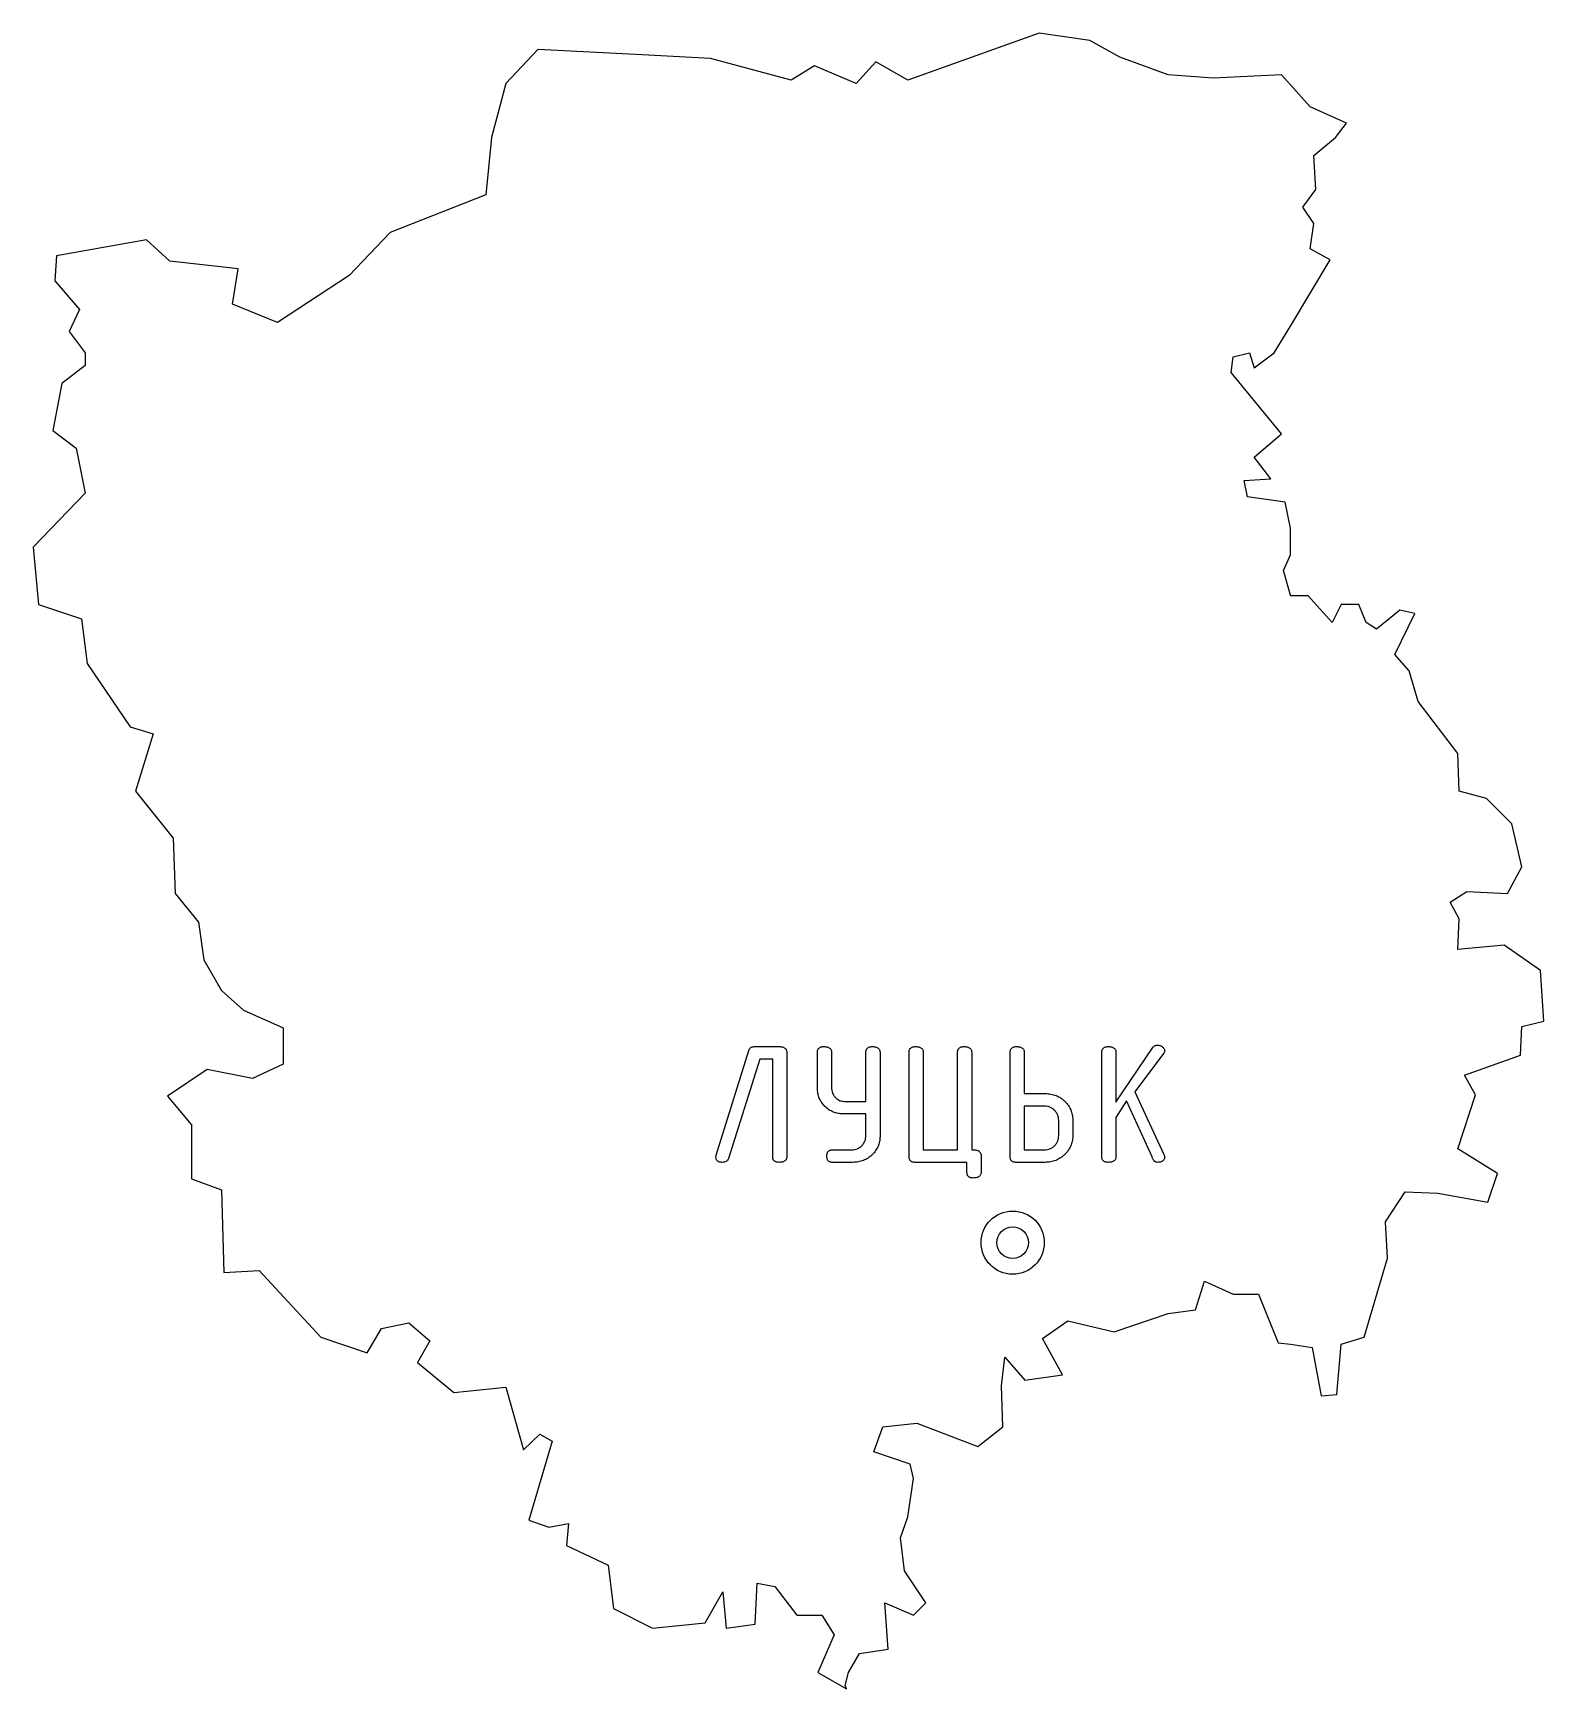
# Model space of a CAD drawing. Header units: millimetres. Extents: x -9198.3 to -9126.5, y 9056.2 to 9134.9.
import ezdxf

# ---------------------------------------------------------------- set-up
doc = ezdxf.new("R2010")
doc.units = ezdxf.units.MM

msp = doc.modelspace()

# ---------------------------------------------------------------- linework, layer by layer
at = {"color": 7, "linetype": 'Continuous', "lineweight": 25}
for p, q in [((-9150.513, 9134.917), (-9156.744, 9132.678)), ((-9148.113, 9134.56), (-9150.513, 9134.917)), ((-9146.684, 9133.781), (-9148.113, 9134.56)), ((-9174.33, 9134.138), (-9175.855, 9132.516)), ((-9169.366, 9133.878), (-9174.33, 9134.138)), ((-9166.121, 9133.716), (-9169.366, 9133.878)), ((-9162.292, 9132.678), (-9166.121, 9133.716)), ((-9144.381, 9132.938), (-9146.684, 9133.781)), ((-9161.189, 9133.36), (-9162.292, 9132.678)), ((-9159.21, 9132.516), (-9161.189, 9133.36)), ((-9158.269, 9133.554), (-9159.21, 9132.516)), ((-9156.744, 9132.678), (-9158.269, 9133.554)), ((-9142.239, 9132.775), (-9144.381, 9132.938)), ((-9138.995, 9132.938), (-9142.239, 9132.775)), ((-9138.573, 9132.452), (-9138.995, 9132.938)), ((-9175.855, 9132.516), (-9176.536, 9129.952)), ((-9137.633, 9131.413), (-9138.573, 9132.452)), ((-9135.912, 9130.634), (-9137.633, 9131.413)), ((-9136.432, 9129.952), (-9135.912, 9130.634)), ((-9176.536, 9129.952), (-9176.795, 9127.227)), ((-9137.469, 9129.108), (-9136.432, 9129.952)), ((-9137.372, 9127.486), (-9137.469, 9129.108)), ((-9137.989, 9126.643), (-9137.372, 9127.486)), ((-9176.795, 9127.227), (-9181.338, 9125.442)), ((-9137.469, 9125.864), (-9137.989, 9126.643)), ((-9137.633, 9124.663), (-9137.469, 9125.864)), ((-9192.922, 9125.086), (-9197.205, 9124.339)), ((-9191.818, 9124.08), (-9192.922, 9125.086)), ((-9181.338, 9125.442), (-9183.286, 9123.398)), ((-9197.205, 9124.339), (-9197.269, 9123.138)), ((-9138.573, 9120.998), (-9136.692, 9124.145)), ((-9136.692, 9124.145), (-9137.633, 9124.663)), ((-9188.574, 9123.722), (-9191.818, 9124.08)), ((-9188.834, 9122.036), (-9188.574, 9123.722)), ((-9183.286, 9123.398), (-9186.692, 9121.159)), ((-9197.269, 9123.138), (-9196.102, 9121.776)), ((-9196.102, 9121.776), (-9196.588, 9120.737)), ((-9186.692, 9121.159), (-9188.834, 9122.036)), ((-9139.351, 9119.731), (-9138.573, 9120.998)), ((-9196.588, 9120.737), (-9195.842, 9119.731)), ((-9195.842, 9119.731), (-9195.842, 9119.115)), ((-9141.397, 9118.791), (-9141.299, 9119.537)), ((-9141.299, 9119.537), (-9140.52, 9119.731)), ((-9140.52, 9119.731), (-9140.293, 9119.017)), ((-9140.293, 9119.017), (-9139.351, 9119.731)), ((-9195.842, 9119.115), (-9196.945, 9118.272)), ((-9138.995, 9115.871), (-9141.397, 9118.791)), ((-9196.945, 9118.272), (-9197.367, 9116.033)), ((-9197.367, 9116.033), (-9196.263, 9115.189)), ((-9140.293, 9114.768), (-9138.995, 9115.871)), ((-9196.263, 9115.189), (-9195.842, 9113.048)), ((-9139.514, 9113.729), (-9140.293, 9114.768)), ((-9140.78, 9113.664), (-9139.514, 9113.729)), ((-9140.617, 9112.886), (-9140.78, 9113.664)), ((-9195.842, 9113.048), (-9198.308, 9110.484)), ((-9138.833, 9112.626), (-9140.617, 9112.886)), ((-9138.573, 9111.393), (-9138.833, 9112.626)), ((-9138.573, 9110.128), (-9138.573, 9111.393)), ((-9198.308, 9110.484), (-9198.048, 9107.758)), ((-9138.898, 9109.381), (-9138.573, 9110.128)), ((-9138.573, 9108.212), (-9138.898, 9109.381)), ((-9198.048, 9107.758), (-9196.004, 9107.078)), ((-9138.573, 9108.18), (-9138.573, 9108.212)), ((-9137.73, 9108.18), (-9138.573, 9108.18)), ((-9136.594, 9106.915), (-9137.73, 9108.18)), ((-9136.172, 9107.758), (-9136.594, 9106.915)), ((-9135.329, 9107.758), (-9136.172, 9107.758)), ((-9134.972, 9106.915), (-9135.329, 9107.758)), ((-9196.004, 9107.078), (-9195.744, 9104.968)), ((-9134.485, 9106.591), (-9134.972, 9106.915)), ((-9133.381, 9107.5), (-9134.485, 9106.591)), ((-9133.609, 9105.389), (-9132.669, 9107.337)), ((-9132.669, 9107.337), (-9133.381, 9107.5)), ((-9132.928, 9104.612), (-9133.609, 9105.389)), ((-9195.744, 9104.968), (-9193.7, 9101.95)), ((-9132.505, 9103.151), (-9132.928, 9104.612)), ((-9130.624, 9100.686), (-9132.505, 9103.151)), ((-9193.7, 9101.95), (-9192.597, 9101.626)), ((-9192.597, 9101.626), (-9193.44, 9098.9)), ((-9130.558, 9098.9), (-9130.624, 9100.686)), ((-9193.44, 9098.9), (-9191.656, 9096.662)), ((-9129.261, 9098.544), (-9130.558, 9098.9)), ((-9128.061, 9097.344), (-9129.261, 9098.544)), ((-9191.656, 9096.662), (-9191.56, 9094.033)), ((-9127.574, 9095.299), (-9128.061, 9097.344)), ((-9128.256, 9094.033), (-9127.574, 9095.299)), ((-9191.56, 9094.033), (-9190.456, 9092.671)), ((-9130.98, 9093.612), (-9130.201, 9094.131)), ((-9130.558, 9092.833), (-9130.98, 9093.612)), ((-9130.201, 9094.131), (-9128.256, 9094.033)), ((-9190.456, 9092.671), (-9190.196, 9090.886)), ((-9130.624, 9091.373), (-9130.558, 9092.833)), ((-9128.418, 9091.568), (-9130.624, 9091.373)), ((-9126.698, 9090.367), (-9128.418, 9091.568)), ((-9190.196, 9090.886), (-9189.353, 9089.426)), ((-9126.535, 9087.966), (-9126.698, 9090.367)), ((-9189.353, 9089.426), (-9188.314, 9088.486)), ((-9188.314, 9088.486), (-9186.432, 9087.642)), ((-9127.574, 9087.707), (-9126.535, 9087.966)), ((-9186.432, 9087.642), (-9186.432, 9085.921)), ((-9127.639, 9086.344), (-9127.574, 9087.707)), ((-9165.854, 9081.601), (-9164.312, 9086.567)), ((-9164.055, 9086.754), (-9162.874, 9086.754)), ((-9162.503, 9086.488), (-9162.503, 9081.52)), ((-9161.046, 9084.772), (-9161.046, 9086.489)), ((-9160.377, 9086.494), (-9160.377, 9084.819)), ((-9158.742, 9084.152), (-9158.742, 9086.494)), ((-9158.073, 9086.488), (-9158.073, 9082.474)), ((-9156.691, 9081.518), (-9156.691, 9086.489)), ((-9156.022, 9086.491), (-9156.022, 9081.848)), ((-9154.387, 9081.848), (-9154.387, 9086.491)), ((-9153.718, 9086.491), (-9153.718, 9081.848)), ((-9151.889, 9081.52), (-9151.889, 9086.488)), ((-9151.22, 9086.494), (-9151.22, 9084.524)), ((-9147.534, 9081.52), (-9147.534, 9086.488)), ((-9146.865, 9084.117), (-9145.11, 9086.715)), ((-9146.865, 9086.491), (-9146.865, 9084.117)), ((-9144.6, 9086.424), (-9145.961, 9084.605)), ((-9190.034, 9085.663), (-9191.916, 9084.397)), ((-9187.893, 9085.241), (-9190.034, 9085.663)), ((-9186.432, 9085.921), (-9187.893, 9085.241)), ((-9163.787, 9086.159), (-9165.271, 9081.441)), ((-9163.172, 9086.159), (-9163.787, 9086.159)), ((-9163.172, 9081.516), (-9163.172, 9086.159)), ((-9130.299, 9085.403), (-9127.639, 9086.344)), ((-9129.779, 9084.462), (-9130.299, 9085.403)), ((-9191.916, 9084.397), (-9190.78, 9083.035)), ((-9159.784, 9084.152), (-9158.742, 9084.152)), ((-9151.22, 9084.524), (-9150.219, 9084.524)), ((-9146.364, 9084.185), (-9146.865, 9083.39)), ((-9145.142, 9081.51), (-9146.364, 9084.185)), ((-9145.961, 9084.605), (-9144.586, 9081.632)), ((-9130.624, 9081.899), (-9129.779, 9084.462)), ((-9158.742, 9083.558), (-9159.822, 9083.558)), ((-9158.742, 9082.516), (-9158.742, 9083.558)), ((-9150.256, 9083.929), (-9151.22, 9083.929)), ((-9151.22, 9083.929), (-9151.22, 9081.848)), ((-9149.585, 9082.518), (-9149.585, 9083.263)), ((-9148.916, 9083.281), (-9148.916, 9082.5)), ((-9146.865, 9083.39), (-9146.865, 9081.522)), ((-9190.78, 9083.035), (-9190.78, 9080.471)), ((-9160.34, 9081.848), (-9159.413, 9081.848)), ((-9156.022, 9081.848), (-9154.387, 9081.848)), ((-9153.718, 9081.848), (-9153.646, 9081.848)), ((-9151.22, 9081.848), (-9150.256, 9081.848)), ((-9128.742, 9080.73), (-9130.624, 9081.899)), ((-9159.376, 9081.254), (-9160.334, 9081.254)), ((-9153.941, 9081.254), (-9156.42, 9081.254)), ((-9153.941, 9080.772), (-9153.941, 9081.254)), ((-9153.272, 9081.575), (-9153.272, 9080.783)), ((-9150.246, 9081.254), (-9151.619, 9081.254)), ((-9190.78, 9080.471), (-9189.353, 9079.952)), ((-9129.196, 9079.367), (-9128.742, 9080.73)), ((-9189.353, 9079.952), (-9189.255, 9076.026)), ((-9134.063, 9078.427), (-9133.122, 9079.855)), ((-9133.122, 9079.855), (-9131.565, 9079.79)), ((-9131.565, 9079.79), (-9129.196, 9079.367)), ((-9133.966, 9076.707), (-9134.063, 9078.427)), ((-9135.069, 9072.943), (-9133.966, 9076.707)), ((-9189.255, 9076.026), (-9187.567, 9076.123)), ((-9187.567, 9076.123), (-9184.647, 9072.943)), ((-9143.083, 9074.242), (-9142.661, 9075.604)), ((-9142.661, 9075.604), (-9141.299, 9074.987)), ((-9141.299, 9074.987), (-9140.099, 9074.987)), ((-9140.099, 9074.987), (-9139.157, 9072.684)), ((-9146.945, 9073.203), (-9144.381, 9074.078)), ((-9144.381, 9074.078), (-9143.083, 9074.242)), ((-9182.442, 9072.197), (-9181.76, 9073.365)), ((-9181.76, 9073.365), (-9180.463, 9073.625)), ((-9180.463, 9073.625), (-9179.456, 9072.781)), ((-9150.352, 9072.878), (-9149.151, 9073.722)), ((-9149.151, 9073.722), (-9146.945, 9073.203)), ((-9184.647, 9072.943), (-9182.442, 9072.197)), ((-9179.456, 9072.781), (-9180.04, 9071.743)), ((-9149.41, 9071.158), (-9150.352, 9072.878)), ((-9139.157, 9072.684), (-9138.573, 9072.618)), ((-9138.573, 9072.618), (-9137.535, 9072.457)), ((-9137.535, 9072.457), (-9137.113, 9070.153)), ((-9136.367, 9070.217), (-9136.172, 9072.618)), ((-9136.172, 9072.618), (-9135.069, 9072.943)), ((-9180.04, 9071.743), (-9178.321, 9070.315)), ((-9152.298, 9070.64), (-9152.136, 9072.002)), ((-9152.136, 9072.002), (-9151.195, 9070.9)), ((-9152.233, 9068.693), (-9152.298, 9070.64)), ((-9151.195, 9070.9), (-9149.41, 9071.158)), ((-9178.321, 9070.315), (-9175.855, 9070.575)), ((-9175.855, 9070.575), (-9175.011, 9067.59)), ((-9137.113, 9070.153), (-9136.367, 9070.217)), ((-9175.011, 9067.59), (-9174.233, 9068.336)), ((-9174.233, 9068.336), (-9173.648, 9068.011)), ((-9158.367, 9067.493), (-9157.944, 9068.693)), ((-9157.944, 9068.693), (-9156.321, 9068.855)), ((-9156.321, 9068.855), (-9153.434, 9067.752)), ((-9153.434, 9067.752), (-9152.233, 9068.693)), ((-9173.648, 9068.011), (-9174.752, 9064.248)), ((-9156.646, 9066.908), (-9158.367, 9067.493)), ((-9156.484, 9066.227), (-9156.646, 9066.908)), ((-9156.744, 9064.41), (-9156.484, 9066.227)), ((-9157.1, 9063.404), (-9156.744, 9064.41)), ((-9174.752, 9064.248), (-9173.811, 9063.924)), ((-9173.811, 9063.924), (-9172.87, 9064.085)), ((-9172.87, 9064.085), (-9172.967, 9063.047)), ((-9172.967, 9063.047), (-9170.988, 9062.106)), ((-9156.906, 9061.846), (-9157.1, 9063.404)), ((-9170.988, 9062.106), (-9170.728, 9060.061)), ((-9164.011, 9059.316), (-9163.914, 9061.263)), ((-9163.914, 9061.263), (-9163.071, 9061.1)), ((-9155.9, 9060.322), (-9156.906, 9061.846)), ((-9166.38, 9059.38), (-9165.537, 9060.841)), ((-9165.537, 9060.841), (-9165.375, 9059.121)), ((-9163.071, 9061.1), (-9162.032, 9059.738)), ((-9170.728, 9060.061), (-9168.879, 9059.121)), ((-9162.032, 9059.738), (-9160.831, 9059.738)), ((-9160.831, 9059.738), (-9160.247, 9058.797)), ((-9157.846, 9060.322), (-9156.484, 9059.738)), ((-9157.684, 9058.116), (-9157.846, 9060.322)), ((-9156.484, 9059.738), (-9155.9, 9060.322)), ((-9168.879, 9059.121), (-9166.38, 9059.38)), ((-9165.375, 9059.121), (-9164.011, 9059.316)), ((-9160.247, 9058.797), (-9161.026, 9057.012)), ((-9159.047, 9057.92), (-9157.684, 9058.116)), ((-9159.567, 9057.012), (-9159.047, 9057.92)), ((-9161.026, 9057.012), (-9159.663, 9056.234)), ((-9159.728, 9056.395), (-9159.567, 9057.012)), ((-9159.663, 9056.234), (-9159.728, 9056.395))]:
    msp.add_line(p, q, dxfattribs=at)
for radius in [1.5, 0.75]:
    msp.add_circle((-9151.77, 9077.44), radius, dxfattribs=at)
for points, knots in [([(-9164.312, 9086.567), (-9164.301, 9086.595), (-9164.28, 9086.648), (-9164.221, 9086.711), (-9164.143, 9086.748), (-9164.086, 9086.752), (-9164.055, 9086.754)], [0, 0, 0, 0, 0.262469, 0.499999, 0.736656, 1, 1, 1, 1]), ([(-9162.874, 9086.754), (-9162.845, 9086.753), (-9162.791, 9086.751), (-9162.714, 9086.74), (-9162.649, 9086.719), (-9162.596, 9086.69), (-9162.553, 9086.652), (-9162.524, 9086.604), (-9162.505, 9086.549), (-9162.504, 9086.509), (-9162.503, 9086.488)], [0, 0, 0, 0, 0.1678628, 0.3148466, 0.444187, 0.5592403, 0.6652319, 0.7706563, 0.878794, 1, 1, 1, 1]), ([(-9161.046, 9086.489), (-9161.045, 9086.509), (-9161.044, 9086.549), (-9161.03, 9086.604), (-9161.006, 9086.651), (-9160.973, 9086.689), (-9160.93, 9086.719), (-9160.877, 9086.74), (-9160.816, 9086.751), (-9160.772, 9086.753), (-9160.749, 9086.754)], [0, 0, 0, 0, 0.135429, 0.259027, 0.370704, 0.479047, 0.590725, 0.711856, 0.84678, 1, 1, 1, 1]), ([(-9160.749, 9086.754), (-9160.72, 9086.753), (-9160.665, 9086.753), (-9160.589, 9086.739), (-9160.524, 9086.721), (-9160.471, 9086.691), (-9160.427, 9086.655), (-9160.398, 9086.608), (-9160.38, 9086.553), (-9160.378, 9086.514), (-9160.377, 9086.494)], [0, 0, 0, 0, 0.169138, 0.31769, 0.447411, 0.563411, 0.668766, 0.773154, 0.880041, 1, 1, 1, 1]), ([(-9158.742, 9086.494), (-9158.741, 9086.514), (-9158.74, 9086.553), (-9158.725, 9086.607), (-9158.703, 9086.653), (-9158.668, 9086.69), (-9158.626, 9086.72), (-9158.573, 9086.739), (-9158.512, 9086.753), (-9158.468, 9086.753), (-9158.445, 9086.754)], [0, 0, 0, 0, 0.136441, 0.255996, 0.368508, 0.475742, 0.588255, 0.709343, 0.845784, 1, 1, 1, 1]), ([(-9158.445, 9086.754), (-9158.416, 9086.753), (-9158.361, 9086.751), (-9158.285, 9086.74), (-9158.22, 9086.719), (-9158.166, 9086.69), (-9158.123, 9086.652), (-9158.094, 9086.604), (-9158.076, 9086.549), (-9158.074, 9086.509), (-9158.073, 9086.488)], [0, 0, 0, 0, 0.1678628, 0.3148466, 0.444187, 0.5592403, 0.6652319, 0.7706563, 0.878794, 1, 1, 1, 1]), ([(-9156.691, 9086.489), (-9156.69, 9086.509), (-9156.688, 9086.549), (-9156.675, 9086.604), (-9156.651, 9086.651), (-9156.617, 9086.689), (-9156.574, 9086.719), (-9156.522, 9086.74), (-9156.46, 9086.751), (-9156.417, 9086.753), (-9156.393, 9086.754)], [0, 0, 0, 0, 0.135429, 0.259027, 0.370704, 0.479047, 0.590725, 0.711856, 0.84678, 1, 1, 1, 1]), ([(-9156.393, 9086.754), (-9156.364, 9086.753), (-9156.31, 9086.751), (-9156.233, 9086.74), (-9156.169, 9086.719), (-9156.114, 9086.692), (-9156.072, 9086.653), (-9156.043, 9086.606), (-9156.025, 9086.551), (-9156.023, 9086.512), (-9156.022, 9086.491)], [0, 0, 0, 0, 0.168737, 0.316487, 0.446501, 0.561079, 0.667623, 0.771698, 0.8804, 1, 1, 1, 1]), ([(-9154.387, 9086.491), (-9154.386, 9086.512), (-9154.384, 9086.551), (-9154.37, 9086.606), (-9154.347, 9086.652), (-9154.314, 9086.691), (-9154.27, 9086.719), (-9154.218, 9086.74), (-9154.156, 9086.751), (-9154.113, 9086.753), (-9154.089, 9086.754)], [0, 0, 0, 0, 0.135959, 0.257564, 0.369679, 0.478446, 0.589122, 0.710727, 0.84618, 1, 1, 1, 1]), ([(-9154.089, 9086.754), (-9154.06, 9086.753), (-9154.006, 9086.751), (-9153.929, 9086.74), (-9153.865, 9086.719), (-9153.81, 9086.692), (-9153.768, 9086.653), (-9153.738, 9086.606), (-9153.721, 9086.551), (-9153.719, 9086.512), (-9153.718, 9086.491)], [0, 0, 0, 0, 0.168737, 0.316487, 0.446501, 0.561079, 0.667623, 0.771698, 0.8804, 1, 1, 1, 1]), ([(-9151.889, 9086.488), (-9151.889, 9086.509), (-9151.887, 9086.548), (-9151.873, 9086.603), (-9151.85, 9086.651), (-9151.816, 9086.689), (-9151.773, 9086.719), (-9151.721, 9086.74), (-9151.659, 9086.751), (-9151.615, 9086.753), (-9151.592, 9086.754)], [0, 0, 0, 0, 0.137647, 0.258494, 0.372178, 0.480267, 0.591683, 0.71253, 0.847139, 1, 1, 1, 1]), ([(-9151.592, 9086.754), (-9151.563, 9086.753), (-9151.508, 9086.753), (-9151.432, 9086.739), (-9151.367, 9086.721), (-9151.314, 9086.691), (-9151.271, 9086.655), (-9151.242, 9086.608), (-9151.223, 9086.553), (-9151.221, 9086.514), (-9151.22, 9086.494)], [0, 0, 0, 0, 0.169138, 0.31769, 0.447411, 0.563411, 0.668766, 0.773154, 0.880041, 1, 1, 1, 1]), ([(-9147.534, 9086.488), (-9147.533, 9086.509), (-9147.532, 9086.548), (-9147.517, 9086.603), (-9147.495, 9086.651), (-9147.461, 9086.689), (-9147.417, 9086.719), (-9147.365, 9086.74), (-9147.304, 9086.751), (-9147.26, 9086.753), (-9147.237, 9086.754)], [0, 0, 0, 0, 0.137647, 0.258494, 0.372178, 0.480267, 0.591683, 0.71253, 0.847139, 1, 1, 1, 1]), ([(-9147.237, 9086.754), (-9147.208, 9086.753), (-9147.153, 9086.751), (-9147.076, 9086.74), (-9147.012, 9086.719), (-9146.958, 9086.692), (-9146.916, 9086.653), (-9146.886, 9086.606), (-9146.868, 9086.551), (-9146.866, 9086.512), (-9146.865, 9086.491)], [0, 0, 0, 0, 0.168737, 0.316487, 0.446501, 0.561079, 0.667623, 0.771698, 0.8804, 1, 1, 1, 1]), ([(-9145.11, 9086.715), (-9145.097, 9086.732), (-9145.07, 9086.765), (-9145.019, 9086.802), (-9144.961, 9086.824), (-9144.92, 9086.827), (-9144.899, 9086.828)], [0, 0, 0, 0, 0.260851, 0.507891, 0.746796, 1, 1, 1, 1]), ([(-9144.899, 9086.828), (-9144.874, 9086.827), (-9144.826, 9086.825), (-9144.757, 9086.808), (-9144.697, 9086.776), (-9144.645, 9086.736), (-9144.605, 9086.69), (-9144.573, 9086.646), (-9144.553, 9086.601), (-9144.55, 9086.571), (-9144.549, 9086.556)], [0, 0, 0, 0, 0.154025, 0.297765, 0.435115, 0.571898, 0.701017, 0.811491, 0.910418, 1, 1, 1, 1]), ([(-9144.549, 9086.556), (-9144.552, 9086.534), (-9144.558, 9086.485), (-9144.586, 9086.445), (-9144.6, 9086.424)], [0, 0, 0, 0, 0.468479, 1, 1, 1, 1]), ([(-9160.377, 9084.819), (-9160.375, 9084.771), (-9160.371, 9084.68), (-9160.335, 9084.55), (-9160.277, 9084.434), (-9160.197, 9084.335), (-9160.103, 9084.254), (-9160.002, 9084.196), (-9159.895, 9084.159), (-9159.821, 9084.154), (-9159.784, 9084.152)], [0, 0, 0, 0, 0.143581, 0.277318, 0.404788, 0.534116, 0.660578, 0.776677, 0.887954, 1, 1, 1, 1]), ([(-9159.822, 9083.558), (-9159.864, 9083.559), (-9159.946, 9083.561), (-9160.067, 9083.577), (-9160.184, 9083.606), (-9160.295, 9083.644), (-9160.402, 9083.694), (-9160.503, 9083.756), (-9160.6, 9083.829), (-9160.691, 9083.911), (-9160.773, 9084.001), (-9160.847, 9084.097), (-9160.908, 9084.198), (-9160.959, 9084.304), (-9160.998, 9084.415), (-9161.026, 9084.53), (-9161.043, 9084.65), (-9161.045, 9084.731), (-9161.046, 9084.772)], [0, 0, 0, 0, 0.065409, 0.128895, 0.190524, 0.251939, 0.31283, 0.374462, 0.437139, 0.501399, 0.566065, 0.628259, 0.68989, 0.750235, 0.811279, 0.872908, 0.935195, 1, 1, 1, 1]), ([(-9150.219, 9084.524), (-9150.174, 9084.523), (-9150.084, 9084.521), (-9149.952, 9084.503), (-9149.826, 9084.472), (-9149.705, 9084.432), (-9149.592, 9084.378), (-9149.483, 9084.314), (-9149.381, 9084.237), (-9149.287, 9084.149), (-9149.201, 9084.054), (-9149.124, 9083.955), (-9149.061, 9083.851), (-9149.007, 9083.745), (-9148.967, 9083.634), (-9148.938, 9083.519), (-9148.92, 9083.402), (-9148.917, 9083.322), (-9148.916, 9083.281)], [0, 0, 0, 0, 0.068553, 0.134718, 0.199196, 0.262339, 0.325176, 0.387392, 0.45124, 0.516135, 0.581066, 0.643176, 0.703903, 0.762828, 0.821593, 0.880297, 0.939565, 1, 1, 1, 1]), ([(-9149.585, 9083.263), (-9149.588, 9083.307), (-9149.593, 9083.394), (-9149.631, 9083.519), (-9149.695, 9083.633), (-9149.781, 9083.734), (-9149.884, 9083.82), (-9149.999, 9083.885), (-9150.125, 9083.922), (-9150.212, 9083.927), (-9150.256, 9083.929)], [0, 0, 0, 0, 0.125742, 0.248373, 0.369823, 0.498725, 0.626916, 0.75084, 0.873156, 1, 1, 1, 1]), ([(-9159.413, 9081.848), (-9159.368, 9081.851), (-9159.281, 9081.856), (-9159.154, 9081.893), (-9159.039, 9081.956), (-9158.936, 9082.04), (-9158.851, 9082.143), (-9158.786, 9082.257), (-9158.75, 9082.384), (-9158.745, 9082.471), (-9158.742, 9082.516)], [0, 0, 0, 0, 0.1276214, 0.2496255, 0.3727052, 0.4998668, 0.6277318, 0.7503745, 0.8723786, 1, 1, 1, 1]), ([(-9158.073, 9082.474), (-9158.074, 9082.434), (-9158.076, 9082.355), (-9158.094, 9082.238), (-9158.123, 9082.125), (-9158.165, 9082.016), (-9158.217, 9081.911), (-9158.28, 9081.809), (-9158.357, 9081.712), (-9158.442, 9081.619), (-9158.537, 9081.534), (-9158.639, 9081.459), (-9158.746, 9081.394), (-9158.861, 9081.344), (-9158.981, 9081.302), (-9159.108, 9081.275), (-9159.24, 9081.257), (-9159.33, 9081.255), (-9159.376, 9081.254)], [0, 0, 0, 0, 0.060307, 0.119442, 0.178023, 0.236134, 0.295504, 0.355386, 0.417039, 0.481597, 0.546191, 0.609354, 0.67254, 0.735364, 0.798982, 0.863682, 0.930346, 1, 1, 1, 1]), ([(-9150.256, 9081.848), (-9150.212, 9081.851), (-9150.124, 9081.856), (-9149.998, 9081.893), (-9149.882, 9081.956), (-9149.78, 9082.042), (-9149.694, 9082.144), (-9149.63, 9082.259), (-9149.593, 9082.386), (-9149.588, 9082.474), (-9149.585, 9082.518)], [0, 0, 0, 0, 0.127409, 0.249209, 0.372084, 0.499736, 0.627388, 0.750791, 0.872591, 1, 1, 1, 1]), ([(-9148.916, 9082.5), (-9148.917, 9082.459), (-9148.92, 9082.378), (-9148.937, 9082.259), (-9148.968, 9082.144), (-9149.008, 9082.032), (-9149.063, 9081.924), (-9149.128, 9081.82), (-9149.206, 9081.721), (-9149.294, 9081.626), (-9149.391, 9081.54), (-9149.494, 9081.462), (-9149.605, 9081.398), (-9149.721, 9081.346), (-9149.843, 9081.303), (-9149.972, 9081.275), (-9150.107, 9081.257), (-9150.199, 9081.255), (-9150.246, 9081.254)], [0, 0, 0, 0, 0.060227, 0.119296, 0.17794, 0.236484, 0.295417, 0.355663, 0.418124, 0.482181, 0.5467, 0.610183, 0.673076, 0.735382, 0.798979, 0.864168, 0.930615, 1, 1, 1, 1]), ([(-9160.6, 9081.551), (-9160.599, 9081.574), (-9160.597, 9081.618), (-9160.587, 9081.68), (-9160.565, 9081.731), (-9160.537, 9081.775), (-9160.499, 9081.808), (-9160.453, 9081.832), (-9160.399, 9081.846), (-9160.36, 9081.847), (-9160.34, 9081.848)], [0, 0, 0, 0, 0.154565, 0.290674, 0.412868, 0.52408, 0.633374, 0.743751, 0.865945, 1, 1, 1, 1]), ([(-9153.646, 9081.848), (-9153.617, 9081.847), (-9153.562, 9081.846), (-9153.485, 9081.833), (-9153.419, 9081.813), (-9153.365, 9081.783), (-9153.322, 9081.743), (-9153.292, 9081.695), (-9153.275, 9081.638), (-9153.273, 9081.597), (-9153.272, 9081.575)], [0, 0, 0, 0, 0.165609, 0.313146, 0.44075, 0.55726, 0.663329, 0.767338, 0.878225, 1, 1, 1, 1]), ([(-9165.868, 9081.515), (-9165.867, 9081.529), (-9165.865, 9081.558), (-9165.858, 9081.587), (-9165.854, 9081.601)], [0, 0, 0, 0, 0.4957414, 1, 1, 1, 1]), ([(-9165.59, 9081.254), (-9165.611, 9081.255), (-9165.652, 9081.257), (-9165.71, 9081.267), (-9165.759, 9081.289), (-9165.8, 9081.317), (-9165.831, 9081.356), (-9165.853, 9081.402), (-9165.866, 9081.456), (-9165.867, 9081.494), (-9165.868, 9081.515)], [0, 0, 0, 0, 0.149064, 0.281844, 0.400732, 0.511229, 0.620701, 0.735884, 0.85888, 1, 1, 1, 1]), ([(-9165.271, 9081.441), (-9165.283, 9081.412), (-9165.307, 9081.356), (-9165.38, 9081.294), (-9165.478, 9081.259), (-9165.55, 9081.255), (-9165.59, 9081.254)], [0, 0, 0, 0, 0.230196, 0.45606, 0.703188, 1, 1, 1, 1]), ([(-9162.874, 9081.254), (-9162.898, 9081.255), (-9162.941, 9081.257), (-9163.003, 9081.267), (-9163.055, 9081.288), (-9163.098, 9081.318), (-9163.132, 9081.355), (-9163.155, 9081.402), (-9163.17, 9081.456), (-9163.171, 9081.496), (-9163.172, 9081.516)], [0, 0, 0, 0, 0.153893, 0.28941, 0.411072, 0.52324, 0.630146, 0.742314, 0.863977, 1, 1, 1, 1]), ([(-9162.503, 9081.52), (-9162.504, 9081.499), (-9162.505, 9081.459), (-9162.524, 9081.403), (-9162.553, 9081.355), (-9162.596, 9081.317), (-9162.649, 9081.288), (-9162.714, 9081.267), (-9162.791, 9081.257), (-9162.845, 9081.255), (-9162.874, 9081.254)], [0, 0, 0, 0, 0.121206, 0.229344, 0.334768, 0.44076, 0.555813, 0.685153, 0.832137, 1, 1, 1, 1]), ([(-9160.334, 9081.254), (-9160.355, 9081.254), (-9160.395, 9081.256), (-9160.45, 9081.27), (-9160.497, 9081.293), (-9160.536, 9081.327), (-9160.565, 9081.37), (-9160.586, 9081.422), (-9160.597, 9081.484), (-9160.599, 9081.528), (-9160.6, 9081.551)], [0, 0, 0, 0, 0.137647, 0.258494, 0.372178, 0.480267, 0.591683, 0.71253, 0.847139, 1, 1, 1, 1]), ([(-9156.42, 9081.254), (-9156.441, 9081.255), (-9156.481, 9081.257), (-9156.538, 9081.267), (-9156.585, 9081.289), (-9156.625, 9081.318), (-9156.654, 9081.357), (-9156.676, 9081.404), (-9156.688, 9081.459), (-9156.69, 9081.498), (-9156.691, 9081.518)], [0, 0, 0, 0, 0.147667, 0.27634, 0.393797, 0.504658, 0.613397, 0.728417, 0.857674, 1, 1, 1, 1]), ([(-9151.619, 9081.254), (-9151.64, 9081.255), (-9151.68, 9081.257), (-9151.736, 9081.267), (-9151.784, 9081.289), (-9151.823, 9081.318), (-9151.853, 9081.357), (-9151.874, 9081.404), (-9151.887, 9081.459), (-9151.888, 9081.499), (-9151.889, 9081.52)], [0, 0, 0, 0, 0.147299, 0.27565, 0.392814, 0.503399, 0.611867, 0.72903, 0.855365, 1, 1, 1, 1]), ([(-9147.237, 9081.254), (-9147.26, 9081.255), (-9147.304, 9081.257), (-9147.365, 9081.267), (-9147.417, 9081.288), (-9147.461, 9081.318), (-9147.495, 9081.356), (-9147.517, 9081.404), (-9147.532, 9081.459), (-9147.533, 9081.499), (-9147.534, 9081.52)], [0, 0, 0, 0, 0.152861, 0.28747, 0.408317, 0.519733, 0.627822, 0.741506, 0.862353, 1, 1, 1, 1]), ([(-9146.865, 9081.522), (-9146.866, 9081.501), (-9146.868, 9081.461), (-9146.886, 9081.404), (-9146.915, 9081.356), (-9146.958, 9081.318), (-9147.011, 9081.288), (-9147.077, 9081.267), (-9147.153, 9081.257), (-9147.208, 9081.255), (-9147.237, 9081.254)], [0, 0, 0, 0, 0.120816, 0.230726, 0.335811, 0.441461, 0.557243, 0.686167, 0.832677, 1, 1, 1, 1]), ([(-9144.902, 9081.254), (-9144.928, 9081.257), (-9144.981, 9081.264), (-9145.049, 9081.319), (-9145.104, 9081.403), (-9145.128, 9081.472), (-9145.142, 9081.51)], [0, 0, 0, 0, 0.202858, 0.417766, 0.676277, 1, 1, 1, 1]), ([(-9144.554, 9081.514), (-9144.555, 9081.494), (-9144.557, 9081.455), (-9144.573, 9081.4), (-9144.601, 9081.354), (-9144.64, 9081.316), (-9144.692, 9081.288), (-9144.752, 9081.267), (-9144.824, 9081.257), (-9144.875, 9081.255), (-9144.902, 9081.254)], [0, 0, 0, 0, 0.122618, 0.235479, 0.339738, 0.447633, 0.561176, 0.690337, 0.835427, 1, 1, 1, 1]), ([(-9144.586, 9081.632), (-9144.577, 9081.611), (-9144.561, 9081.573), (-9144.556, 9081.531), (-9144.554, 9081.514)], [0, 0, 0, 0, 0.571524, 1, 1, 1, 1]), ([(-9153.643, 9080.51), (-9153.667, 9080.511), (-9153.71, 9080.513), (-9153.772, 9080.524), (-9153.824, 9080.545), (-9153.868, 9080.573), (-9153.901, 9080.612), (-9153.924, 9080.658), (-9153.939, 9080.712), (-9153.94, 9080.751), (-9153.941, 9080.772)], [0, 0, 0, 0, 0.154201, 0.28999, 0.411897, 0.522847, 0.631884, 0.744276, 0.863704, 1, 1, 1, 1]), ([(-9153.272, 9080.783), (-9153.273, 9080.762), (-9153.275, 9080.721), (-9153.292, 9080.664), (-9153.322, 9080.615), (-9153.365, 9080.576), (-9153.418, 9080.546), (-9153.483, 9080.526), (-9153.56, 9080.513), (-9153.614, 9080.511), (-9153.643, 9080.51)], [0, 0, 0, 0, 0.122275, 0.233617, 0.338053, 0.444558, 0.559624, 0.687752, 0.833711, 1, 1, 1, 1])]:
    msp.add_open_spline(points, degree=3, knots=knots, dxfattribs=at)

doc.saveas('drawing.dxf')
